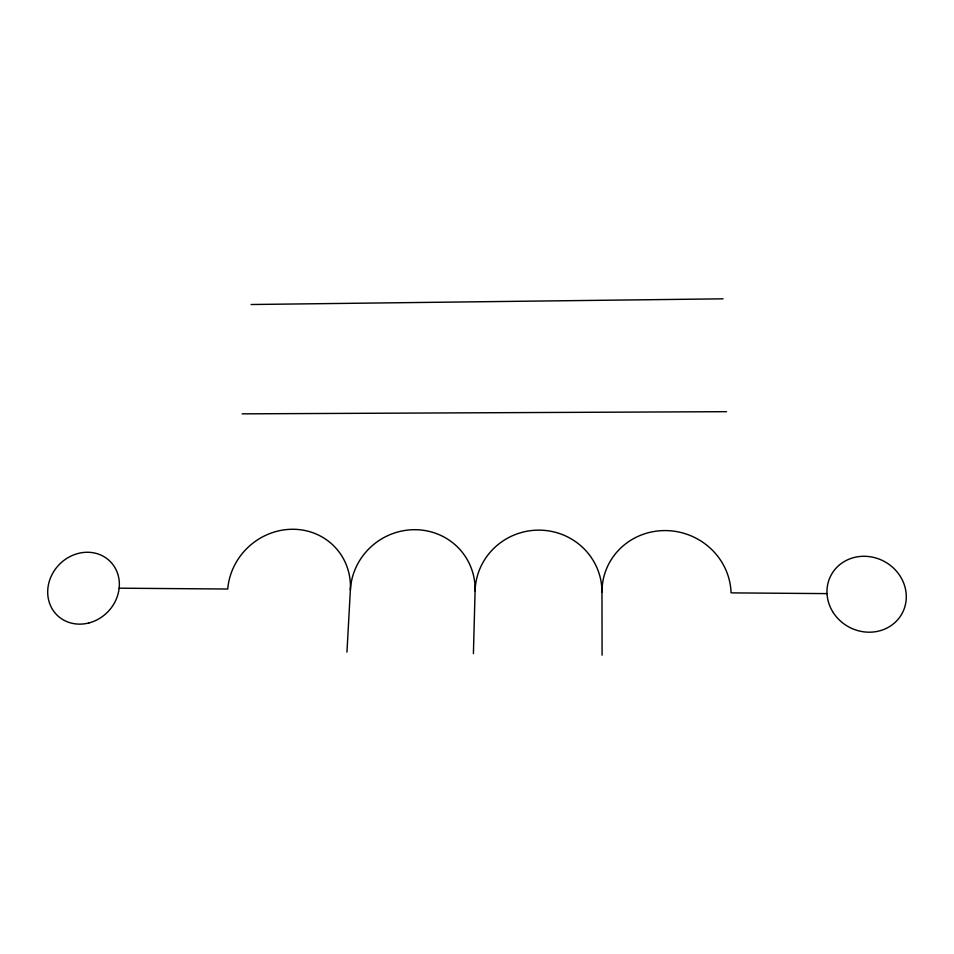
<?xml version="1.0" encoding="UTF-8"?>
<svg xmlns="http://www.w3.org/2000/svg" width="954" height="954" viewBox="0 0 954 954"><rect width="100%" height="100%" fill="white"/><g stroke="black" fill="none" stroke-linecap="round" stroke-linejoin="round"><path stroke-width="1.43" d="M473.411 653.633L475.092 590.92A63.465 62.117 -6 0 1 539.296 530.138A63.465 62.117 -6 0 1 601.974 591.885L602.081 655.171M346.958 652.119L350.368 589.954A63.083 60.913 -33.8 0 1 415.205 529.697A63.083 60.913 -33.8 0 1 475.092 590.92M251.14 304.517L723.084 298.829M242.149 413.845L726.566 411.675M119.143 588.189L227.744 589.023A63.083 59.363 -41.9 0 1 293.176 529.267A63.083 59.363 -41.9 0 1 350.368 589.954M732.147 592.887L826.999 593.615M601.974 591.885A64.824 62.415 19.3 0 1 665.522 530.579A64.824 62.415 19.3 0 1 731.062 592.875M832.603 611.562A40.342 37.254 28.2 0 0 901.303 614.829A40.342 37.254 28.2 0 0 865.97 556.325A40.342 37.254 28.2 0 0 832.603 611.562M89.02 622.914A37.755 33.903 -45.8 0 0 111.439 562.8A37.755 33.903 -45.8 0 0 50.109 578.899A37.755 33.903 -45.8 0 0 89.02 622.914"/></g></svg>
